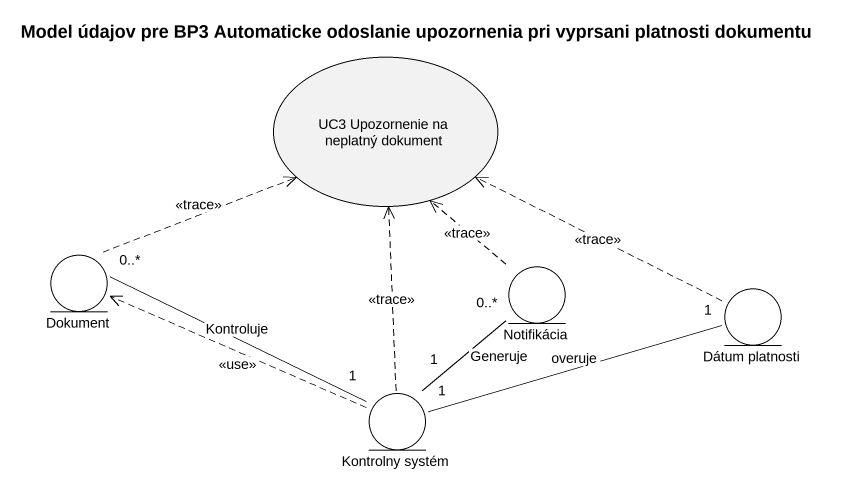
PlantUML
@startuml
title Model údajov pre BP3 Automaticke odoslanie upozornenia pri vyprsani platnosti dokumentu
usecase "UC3 Upozornenie na neplatný dokument" as UC3_Upozornenie_na_neplatný
entity Dokument
entity Notifikácia
entity "Dátum platnosti" as Dátum_platnosti
entity "Kontrolny systém" as Kontrolny_systém
Dokument .up.> UC3_Upozornenie_na_neplatný : <<trace>>
Dokument "0..*" -right- "1" Kontrolny_systém : Kontroluje
Notifikácia .up.> UC3_Upozornenie_na_neplatný : <<trace>>
Dátum_platnosti .up.> UC3_Upozornenie_na_neplatný : <<trace>>
Kontrolny_systém .up.> UC3_Upozornenie_na_neplatný : <<trace>>
Kontrolny_systém .left.> Dokument : <<use>>
Kontrolny_systém "1" -up- "0..*" Notifikácia : Generuje
Kontrolny_systém "1" -right- "1" Dátum_platnosti : overuje
@enduml
